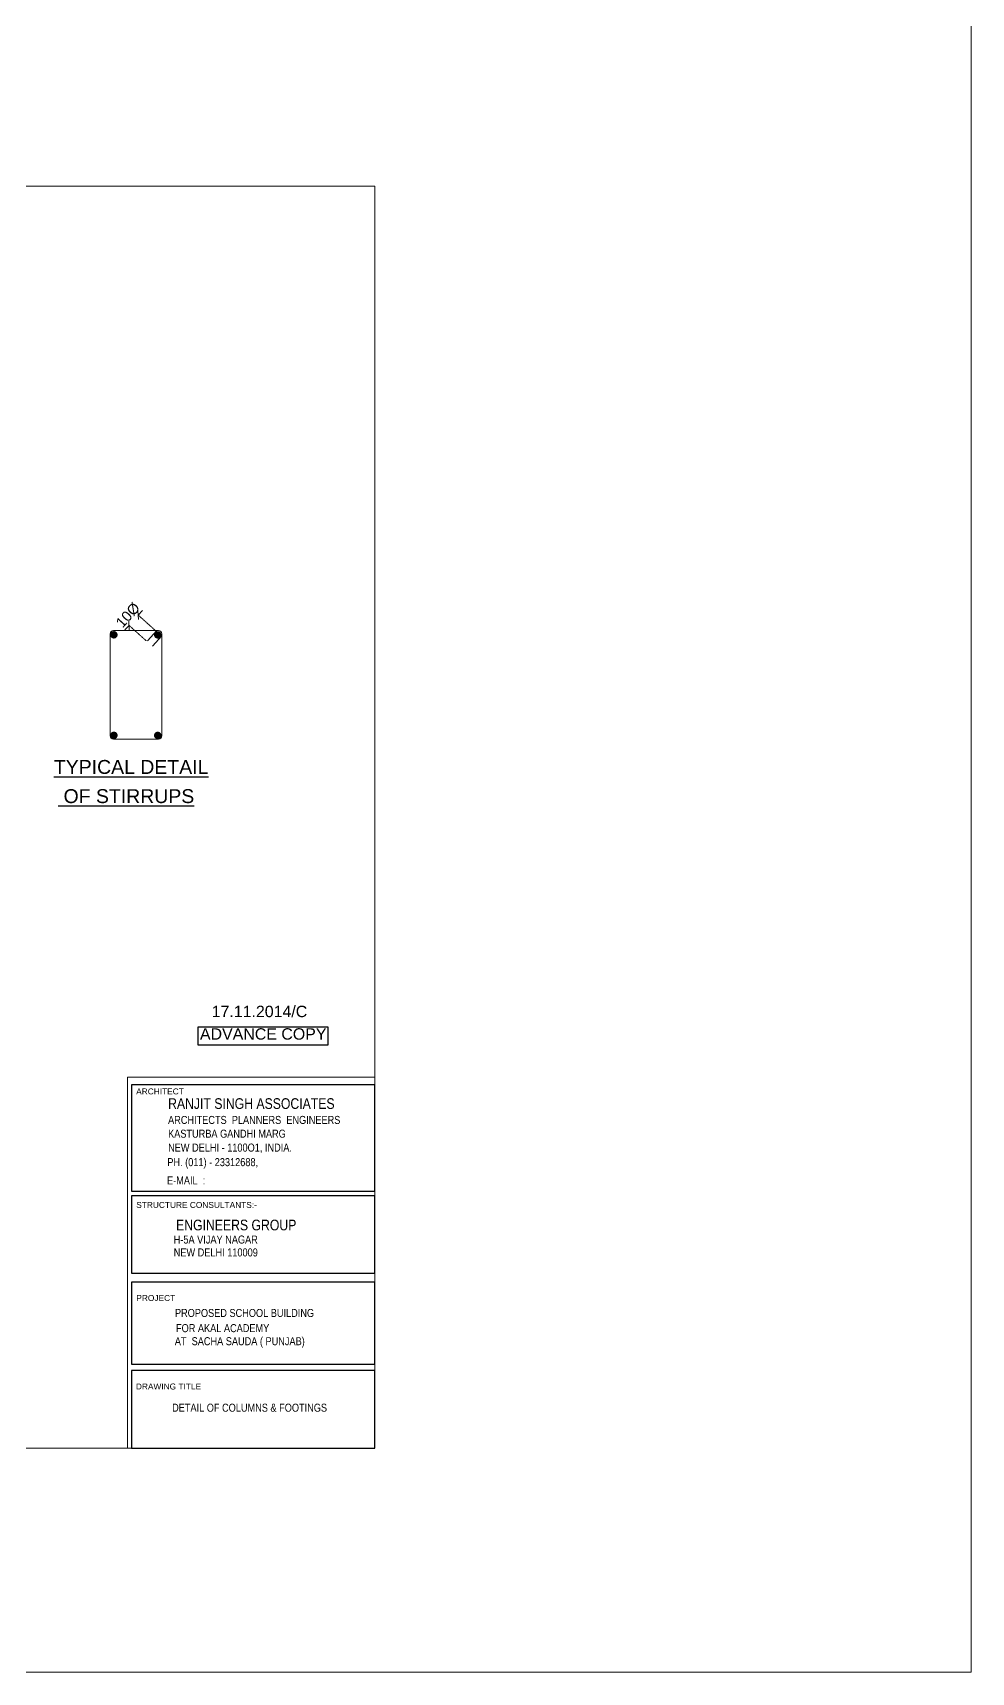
# Model space of a CAD drawing. Header units: inches. Extents: x 719368 to 6315912, y -2624014 to 446967.
# Drawn here: x 5508823 to 5557836, y -2255132 to -2169451 of the extents above; entities that cross this region are included whole.
import ezdxf
from ezdxf.enums import TextEntityAlignment as Align

# ---------------------------------------------------------------- set-up
doc = ezdxf.new("R2010")
doc.units = ezdxf.units.IN
doc.header["$LTSCALE"] = 20
doc.header["$MEASUREMENT"] = 0
doc.header["$PDMODE"] = 3
doc.linetypes.add('DASHED2', pattern=[0.375, 0.25, -0.125])
doc.layers.get('Defpoints').update_dxf_attribs({"lineweight": 25})
for name, color, linetype, lineweight in [('bar1', 42, 'Continuous', 20), ('bars', 42, 'Continuous', 40), ('COLUMN', 2, 'Continuous', 25), ('DIM', 7, 'Continuous', 13), ('FOR-TEXT', 3, 'Continuous', 25), ('FORMET', 4, 'Continuous', 25), ('STAIR', 4, 'Continuous', 25), ('Text', 7, 'Continuous', 15), ('TEXT-20', 2, 'Continuous', 25)]:
    doc.layers.add(name, color=color, linetype=linetype, lineweight=lineweight)
doc.styles.add('AR', font='arial.ttf')
doc.styles.add('ARIAL', font='techl___.ttf')
doc.styles.add('BOLD', font='arial.ttf')
doc.dimstyles.new('Copy of S3', dxfattribs={"dimtxt": 200, "dimasz": 150, "dimexe": 5, "dimexo": 5, "dimgap": 50, "dimtad": 1, "dimjust": 1, "dimdec": 0, "dimzin": 3, "dimdsep": 46, "dimtxsty": 'BOLD', "dimblk1": 'OBLIQUE', "dimblk2": 'OBLIQUE', "dimsah": 1, "dimcen": 0.0625, "dimdle": 5, "dimclrd": 230, "dimclre": 251, "dimclrt": 2, "dimadec": 0, "dimazin": 0, "dimtfac": 1, "dimtdec": 0, "dimtix": 1, "dimtofl": 0, "dimtmove": 2, "dimatfit": 3, "dimfxl": 3, "dimtolj": 1, "dimtzin": 2, "dimlwd": -1, "dimlwe": -1, "dimarcsym": 0})

# ---------------------------------------------------------------- blocks, each defined once
blk = doc.blocks.new('_Oblique')
at = {"layer": 'STAIR', "color": 0, "lineweight": -2}
blk.add_line((-0.5, -0.5), (0.5, 0.5), dxfattribs=at)
blk = doc.blocks.new('*D19')
at = {"layer": 'Defpoints', "color": 0, "transparency": 16777216}
for p in [(388770, -600162), (389188, -600537), (388966, -600785)]:
    blk.add_point(p, dxfattribs=at)
at = {"layer": 'DIM', "color": 251, "linetype": 'DASHED2', "transparency": 16777216}
for p, q in [((389185, -600534), (388766, -600158)), ((388962, -600782), (388544, -600406))]:
    blk.add_line(p, q, dxfattribs=at)
at = {"layer": 'DIM', "color": 230, "transparency": 16777216}
for p, q in [((388770, -600162), (388870, -600050)), ((388547, -600410), (388447, -600521))]:
    blk.add_line(p, q, dxfattribs=at)
at = {"layer": 'DIM', "color": 230, "transparency": 16777216, "xscale": 150, "yscale": 150, "zscale": 150}
for p, rotation in [((388770, -600162), 228.1000960771148), ((388547, -600410), 48.10009607711483)]:
    blk.add_blockref('_Oblique', p, dxfattribs=dict(at, rotation=rotation))
at = {"layer": 'DIM', "color": 2, "transparency": 16777216, "insert": (388521, -600162), "char_height": 250, "attachment_point": 5, "rotation": 48.1001, "style": 'BOLD'}
blk.add_mtext('\\A1;10%%C', dxfattribs=at)
blk = doc.blocks.new('TT')
at = {"layer": 'bar1'}
for p, q in [((391509, -599853.4), (391283.8, -600101.3)), ((391636.3, -599980.1), (391411.2, -600228))]:
    blk.add_line(p, q, dxfattribs=at)
blk.add_lwpolyline([(390461.2, -602480.6), (391555.8, -602480.6, 0.4142136), (391634, -602402.4), (391634, -599931.6, 0.4142136), (391555.8, -599853.4), (390461.2, -599853.4, 0.4142136), (390383, -599931.6), (390383, -602402.4, 0.4142136)], format="xyb", close=True, dxfattribs=at)
at = {"layer": 'bars', "ltscale": 0.04, "const_width": 90.1}
for points in [[(390519.7, -599954.4, -1), (390429.6, -599954.4, -1)], [(391579.1, -599955.9, -1), (391489.1, -599955.9, -1)], [(390519.7, -602386.5, -1), (390429.6, -602386.5, -1)], [(391579.1, -602388, -1), (391489.1, -602388, -1)]]:
    blk.add_lwpolyline(points, format="xyb", close=True, dxfattribs=at)
at = {"layer": 'TEXT-20', "style": 'BOLD'}
for s, p in [('%%UTYPICAL DETAIL', (390891.4, -603151)), ('%%U OF STIRRUPS', (390772.4, -603857.4))]:
    blk.add_text(s, height=336.6, dxfattribs=at).set_placement(p, align=Align.MIDDLE)
at = {"layer": 'DIM'}
dim = blk.add_aligned_dim(p1=(391259.2, -600101.3), p2=(391481.6, -599853.4), distance=562.5, text='10%%C', dimstyle='Copy of S3', override={"dimtxt": 250}, dxfattribs=at)
dim.commit()
dim.dimension.update_dxf_attribs({"geometry": '*D19', "text_midpoint": (390814.2, -599478.3), "insert": (2293.2, 683.9)})

msp = doc.modelspace()

# ---------------------------------------------------------------- linework, layer by layer
at = {"layer": 'DIM'}
for points in [[(5424872.2914, -2069087.5328), (5557835.631, -2069087.5328), (5557835.631, -2255131.986), (5424872.2914, -2255131.986)], [(5526678.6675, -2243423.9188), (5432049.132, -2243423.9188), (5432049.132, -2177470.6732), (5526678.6675, -2177470.6732)], [(5526678.6675, -2243423.9188), (5513776.7316, -2243423.9188), (5513776.7316, -2224025.2386), (5526678.6675, -2224025.2386)]]:
    msp.add_lwpolyline(points, close=True, dxfattribs=at)
at = {"layer": 'FORMET'}
for points in [[(5517461.988, -2221405.9631), (5524236.4418, -2221405.9631), (5524236.4418, -2222356.4794), (5517461.988, -2222356.4794)], [(5513978.0949, -2229988.8696), (5526678.6675, -2229988.8696), (5526678.6675, -2224427.8674), (5513978.0949, -2224427.8674)], [(5513978.0949, -2229988.8696), (5526678.6675, -2229988.8696), (5526678.6675, -2224427.8674), (5513978.0949, -2224427.8674)], [(5513978.0949, -2229988.8696), (5526678.6675, -2229988.8696), (5526678.6675, -2224427.8674), (5513978.0949, -2224427.8674)], [(5513978.0949, -2234271.1532), (5526678.6675, -2234271.1532), (5526678.6675, -2230230.4947), (5513978.0949, -2230230.4947)], [(5513978.0949, -2239034.3159), (5526678.6675, -2239034.3159), (5526678.6675, -2234738.944), (5513978.0949, -2234738.944)], [(5513978.0949, -2243423.9188), (5526678.6675, -2243423.9188), (5526678.6675, -2239366.4073), (5513978.0949, -2239366.4073)]]:
    msp.add_lwpolyline(points, close=True, dxfattribs=at)

# ---------------------------------------------------------------- block references
at = {"layer": 'COLUMN', "xscale": 2.160000000149012, "yscale": 2.160000000149012, "zscale": 2.160000000149012}
msp.add_blockref('TT', (4669632.55, -905013.4526), dxfattribs=at)

# ---------------------------------------------------------------- texts
at = {"layer": 'FOR-TEXT', "color": 3, "style": 'AR'}
for s, height, p in [('17.11.2014/C', 595.267312, (5518164.7459, -2220895.9526)), ('ADVANCE COPY', 595.267312, (5517552.9938, -2222072.2218)), ('ARCHITECT', 311.07377, (5514221.2348, -2224934.4698)), ('STRUCTURE CONSULTANTS:-', 311.073771, (5514226.0011, -2230866.2995)), ('PROJECT', 311.07377, (5514230.3319, -2235728.7461)), ('DRAWING TITLE', 311.073771, (5514207.9308, -2240355.5989))]:
    msp.add_text(s, height=height, dxfattribs=at).set_placement(p)
at = {"layer": 'Text', "ltscale": 0.09, "style": 'ARIAL'}
for s, height, p in [('RANJIT SINGH ASSOCIATES', 557.702607, (5515888.7552, -2225692.3028)), ('ARCHITECTS  PLANNERS  ENGINEERS  ', 418.276955, (5515888.7552, -2226477.666)), ('KASTURBA GANDHI MARG', 418.276955, (5515888.7552, -2227196.3952)), ('NEW DELHI - 1100O1, INDIA.', 418.276955, (5515888.7552, -2227922.7523)), ('PH. (011) - 23312688, ', 418.276955, (5515848.4675, -2228683.0269)), ('E-MAIL  :  ', 418.276955, (5515834.6928, -2229639.5682)), ('H-5A VIJAY NAGAR', 418.276955, (5516182.5963, -2232729.3907)), ('NEW DELHI 110009', 418.276955, (5516182.5963, -2233400.8324)), ('PROPOSED SCHOOL BUILDING ', 418.276955, (5516246.629, -2236565.3912)), ('FOR AKAL ACADEMY ', 418.276955, (5516302.3809, -2237358.1791)), ('AT  SACHA SAUDA ( PUNJAB)', 418.276955, (5516239.6045, -2238042.3398)), ('DETAIL OF COLUMNS & FOOTINGS', 418.276955, (5516098.2572, -2241516.7882))]:
    msp.add_text(s, height=height, dxfattribs=at).set_placement(p)
msp.add_text('ENGINEERS GROUP', height=557.702607, dxfattribs=at).set_placement((5519446.3836, -2232038.9563), align=Align.CENTER)

doc.saveas('drawing.dxf')
